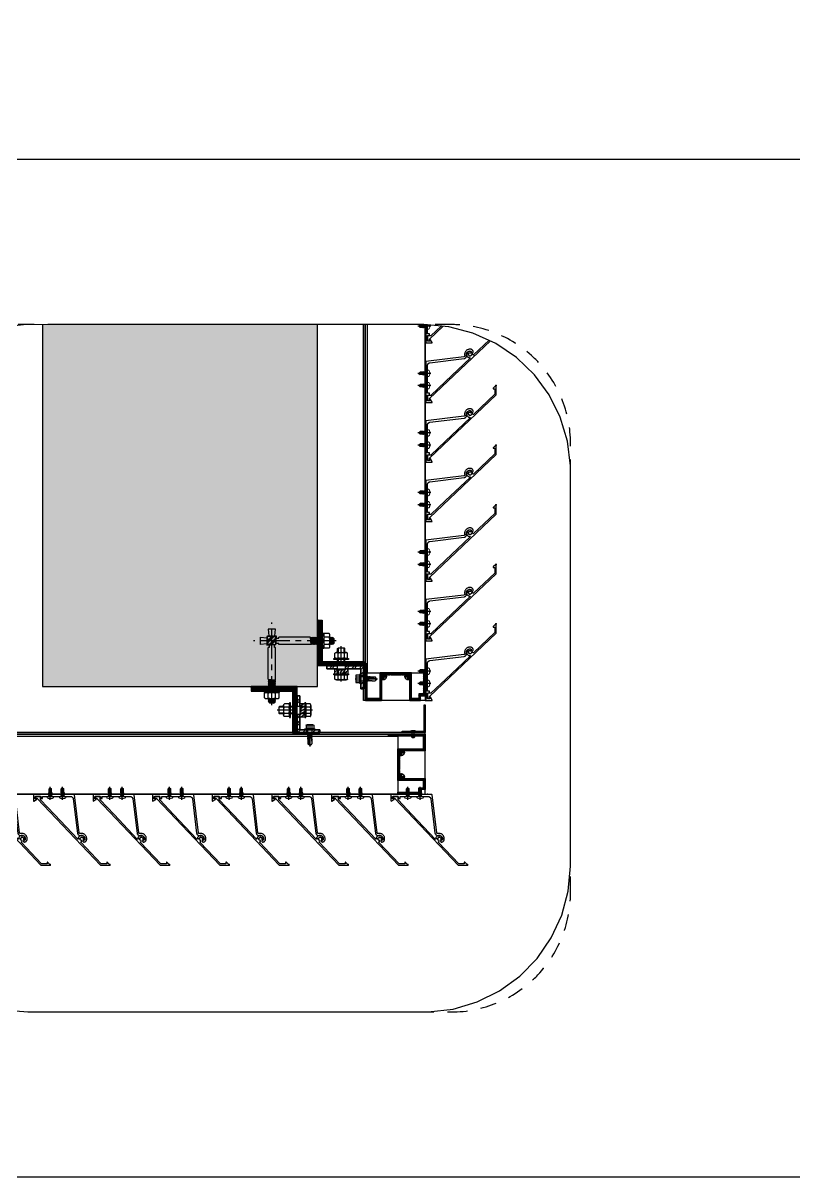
# Model space of a CAD drawing. Header units: millimetres. Extents: x -25371 to 2282244, y -90657 to 147824.
# Drawn here: x 2280085 to 2280926, y -1023 to 236 of the extents above; entities that cross this region are included whole.
import ezdxf
from ezdxf.xclip import XClip

# ---------------------------------------------------------------- set-up
doc = ezdxf.new("R2010")
doc.units = ezdxf.units.MM
doc.header["$XCLIPFRAME"] = 0
doc.set_wipeout_variables(frame=1)
for name, pattern in [('CENTER', [50.8, 31.75, -6.35, 6.35, -6.35]), ('HIDDEN', [9.525, 6.35, -3.175]), ('TA_HL_005.00000', [32.5, 17.75, -14.75])]:
    doc.linetypes.add(name, pattern=pattern)
for name, color, linetype, plot in [('000 - 0_SYM_DWG_BUBBLE_DEF_SUB', 7, 'Continuous', False), ('010 - ASPG_EXTR_DEF_SUB', 7, 'Continuous', False), ('010 - ASPG_FASTERN_DEF_SUB', 7, 'Continuous', False)]:
    doc.layers.add(name, color=color, linetype=linetype, plot=plot)
for name, color, linetype in [('000 - 0_SYM_DWG_GRID-BUBBLE_MAIN_COLOR_6', 7, 'Continuous'), ('000 - CONCRETE_COL_CUT_COLOR_1', 7, 'Continuous'), ('000 - CONCRETE_COL_CUT_COLOR_5', 7, 'Continuous'), ('000 - CONCRETE_COL_HATCH_', 7, 'Continuous'), ('000 - CONCRETE_COL_WIPEOUT_', 7, 'Continuous'), ('000 - CONCRETE_PRECAST_CUT_COLOR_4', 7, 'Continuous'), ('000 - STRUCTURE_STEEL_ACCESORIES_MAIN_COLOR_2', 7, 'Continuous'), ('000 - STRUCTURE_STEEL_ACCESORIES_WIPEOUT_', 7, 'Continuous'), ('009 - AHP_06_FASTERN_MAIN_COLOR_1', 7, 'Continuous'), ('010 - ASPG_ACCESSORIES_HATCH_', 7, 'Continuous'), ('010 - ASPG_ACCESSORIES_MAIN_COLOR_1', 7, 'Continuous'), ('010 - ASPG_ACCESSORIES_SUB_COLOR_1', 7, 'Continuous'), ('010 - ASPG_ACCESSORIES_SUB_COLOR_2', 7, 'Continuous'), ('010 - ASPG_ACCESSORIES_SYMBOL_', 7, 'Continuous'), ('010 - ASPG_ACCESSORIES_WIPEOUT_', 7, 'Continuous'), ('010 - ASPG_EXTR_MAIN_COLOR_2', 7, 'Continuous'), ('010 - ASPG_FASTERN_HIDDEN_', 7, 'Continuous'), ('010 - ASPG_FASTERN_MAIN_COLOR_1', 7, 'Continuous'), ('010 - ASPG_FASTERN_SUB_COLOR_2', 7, 'Continuous'), ('010 - ASPG_FLASHING_HATCH_', 7, 'Continuous'), ('010 - ASPG_FLASHING_MAIN_COLOR_5', 7, 'Continuous'), ('010 - ASPG_FLASHING_WIPEOUT_', 7, 'Continuous'), ('010 - ASPG_FRAMING_CUT_COLOR_4', 7, 'Continuous'), ('010 - ASPG_FRAMING_HATCH_', 7, 'Continuous'), ('010 - ASPG_FRAMING_MAIN_COLOR_2', 7, 'Continuous'), ('010 - ASPG_FRAMING_SUB_COLOR_2', 7, 'Continuous'), ('010 - ASPG_FRAMING_WIPEOUT_', 7, 'Continuous'), ('BOLT & SCREW', 7, 'Continuous')]:
    doc.layers.add(name, color=color, linetype=linetype)
doc.layers.add('12-GRID', color=7, linetype='CENTER', lineweight=13)
doc.layers.add('SCREW', color=7, linetype='Continuous', lineweight=5)
pattern_1 = [(315, (-106132.4893, -14494268.6785), (1.01027881362, 1.01027881362), []), (315, (-106132.4893, -14494269.352), (1.01027881362, 1.01027881362), [])]
pattern_2 = [(45, (68845973.911, -106253.634), (-4.0411152545, 4.0411152545), []), (45, (68845976.6053, -106253.634), (-4.0411152545, 4.0411152545), [])]

# ---------------------------------------------------------------- blocks, each defined once
blk = doc.blocks.new('*U2502')
at = {"layer": '000 - CONCRETE_COL_HATCH_'}
h = blk.add_hatch(dxfattribs=at)
h.set_pattern_fill('AR-CONC', scale=0.04)
h.set_pattern_definition([(50, (-3855.6627, -797166.8257), (7.28738676, -0.63756342), [0.762, -8.382]), (355, (-3855.663, -797166.826), (-1.40973686, 7.64227381), [0.6096, -6.70562337]), (100.4514447, (-3855.0554, -797166.879), (5.877649884, 7.004710076), [0.64760035, -7.123609784]), (46.1842, (-3855.663, -797164.794), (10.84316164, -1.68169312), [1.143, -12.573]), (96.6355576, (-3854.759, -797164.934), (9.49616536, 9.89704498), [0.97140093, -10.68542433]), (351.1841512, (-3855.663, -797164.794), (9.49616536, 9.89704498), [0.91439868, -10.05838928]), (21, (-3854.6467, -797165.3017), (6.06457565, -4.090607927), [0.762, -8.382]), (326, (-3854.647, -797165.302), (2.472081134, 7.367518645), [0.6096, -6.7056]), (71.451445, (-3854.141, -797165.6426), (8.53665677, 3.276910755), [0.64760035, -7.123597504]), (37.5, (-3855.6627, -797166.8257), (0.12354413, 3.382201555), [0, -6.62432, 0, -6.8072, 0, -6.731]), (7.5, (-3855.6627, -797166.8257), (2.6727865, 4.007222993), [0, -3.88112, 0, -6.47192, 0, -2.5654]), (327.5, (-3857.9283, -797166.8257), (5.423623807, -0.22914976), [0, -2.54, 0, -7.9248, 0, -10.5156]), (317.5, (-3858.9443, -797166.8257), (5.925167255, 1.01705964), [0, -3.302, 0, -5.26288, 0, -7.4676])])
h.paths.add_polyline_path([(0, 0), (-150, 0), (-150, 40), (-190, 40), (-200, 50), (-178.2, 125.9), (-162.6, 213.2), (-153.1, 301.4), (-150, 390), (-153.1, 478.6), (-162.6, 566.8), (-178.2, 654.1), (-200, 740), (-178.2, 825.9), (-162.6, 913.2), (-153.1, 1001.4), (-150, 1090), (-153.1, 1178.6), (-162.6, 1266.8), (-178.2, 1354.1), (-200, 1430), (-190, 1440), (-150, 1440), (-150, 1480), (0, 1480)])
at = {"layer": '000 - CONCRETE_COL_CUT_COLOR_1', "color": 7, "lineweight": -2}
for points in [[(-153.1, 478.6), (-162.6, 566.8), (-178.2, 654.1), (-200, 740), (-178.2, 825.9), (-162.6, 913.2), (-153.1, 1001.4), (-150, 1090), (-153.1, 1178.6), (-162.6, 1266.8), (-178.2, 1354.1)], [(0, 1480), (0, 0)]]:
    blk.add_lwpolyline(points, dxfattribs=at)
blk = doc.blocks.new('NOM TYP FLASHING_20260701-111033_PRECAST_DETAIL')
at = {"layer": '000 - CONCRETE_PRECAST_CUT_COLOR_4', "color": 7, "rotation": 90}
blk.add_blockref('*U2502', (23.1, -259), dxfattribs=at)
blk = doc.blocks.new('*U2497')
at = {"layer": '000 - CONCRETE_COL_HATCH_'}
h = blk.add_hatch(dxfattribs=at)
h.set_pattern_fill('AR-CONC', scale=0.04)
h.set_pattern_definition([(50, (600, -817506.8257), (7.28738676, -0.63756342), [0.762, -8.382]), (355, (600, -817506.826), (-1.40973686, 7.64227381), [0.6096, -6.70562337]), (100.4514447, (600.607, -817506.879), (5.877649884, 7.004710076), [0.64760035, -7.123609784]), (46.1842, (600, -817504.794), (10.84316164, -1.68169312), [1.143, -12.573]), (96.6355576, (600.904, -817504.934), (9.49616536, 9.89704498), [0.97140093, -10.68542433]), (351.1841512, (600, -817504.794), (9.49616536, 9.89704498), [0.91439868, -10.05838928]), (21, (601.016, -817505.3017), (6.06457565, -4.090607927), [0.762, -8.382]), (326, (601.016, -817505.302), (2.472081134, 7.367518645), [0.6096, -6.7056]), (71.451445, (601.5214, -817505.6426), (8.53665677, 3.276910755), [0.64760035, -7.123597504]), (37.5, (600, -817506.8257), (0.12354413, 3.382201555), [0, -6.62432, 0, -6.8072, 0, -6.731]), (7.5, (600, -817506.8257), (2.6727865, 4.007222993), [0, -3.88112, 0, -6.47192, 0, -2.5654]), (327.5, (597.7343, -817506.8257), (5.423623807, -0.22914976), [0, -2.54, 0, -7.9248, 0, -10.5156]), (317.5, (596.7183, -817506.8257), (5.925167255, 1.01705964), [0, -3.302, 0, -5.26288, 0, -7.4676])])
h.paths.add_polyline_path([(0, 0), (300, 0), (300, 700), (0, 700)])
at = {"layer": '000 - CONCRETE_COL_CUT_COLOR_1', "color": 7, "lineweight": -2}
blk.add_lwpolyline([(0, 0), (300, 0), (300, 700), (0, 700), (0, 700), (0, 700), (0, 700), (0, 700), (0, 700), (0, 700), (0, 700), (0, 700), (0, 700), (0, 700), (0, 700), (0, 700), (0, 700), (0, 700), (0, 700), (0, 700), (0, 700), (0, 700), (0, 700), (0, 700), (0, 700), (0, 700), (0, 700), (0, 700), (0, 700), (0, 700), (0, 700), (0, 700), (0, 700), (0, 700), (0, 700), (0, 700), (0, 700), (0, 700), (0, 700), (0, 700), (0, 700), (0, 700), (0, 700), (0, 700), (0, 700), (0, 700), (0, 700), (0, 700)], close=True, dxfattribs=at)
blk = doc.blocks.new('*U2483')
at = {"layer": '12-GRID', "color": 7, "linetype": 'CENTER'}
for p, q in [((0, -6.2), (0, 2.2)), ((-4.2, -2), (4.2, -2))]:
    blk.add_line(p, q, dxfattribs=at)
at = {"layer": 'BOLT & SCREW', "color": 7}
for p, q in [((-0.6, -1.8), (-1.8, -1.6)), ((-0.6, -2.2), (-1.8, -2.4)), ((-0.5, -1.8), (-0.9, -1.6)), ((-0.5, -2.2), (-0.9, -2.4)), ((-0.2, -1.4), (-0.4, -0.2)), ((-0.2, -1.5), (-0.4, -1.1)), ((-0.2, -2.5), (-0.4, -2.9)), ((-0.2, -2.6), (-0.4, -3.8)), ((0.2, -1.4), (0.4, -0.2)), ((0.2, -1.5), (0.4, -1.1)), ((0.4, -2.9), (0.2, -2.5)), ((0.2, -2.6), (0.4, -3.8)), ((0.5, -1.8), (0.9, -1.6)), ((0.5, -2.2), (0.9, -2.4)), ((0.6, -1.8), (1.8, -1.6)), ((0.6, -2.2), (1.8, -2.4))]:
    blk.add_line(p, q, dxfattribs=at)
for points in [[(-1.8, -1.6), (-0.9, -1.6, 0.414214), (-0.4, -1.1), (-0.4, -0.2), (0.4, -0.2), (0.4, -1.1, 0.414214), (0.9, -1.6), (1.8, -1.6), (1.8, -2.4), (0.9, -2.4, 0.414214), (0.4, -2.9), (0.4, -3.8), (-0.4, -3.8), (-0.4, -2.9, 0.414214), (-0.9, -2.4), (-1.8, -2.4)], [(0.2, -2.5, -0.414214), (0.5, -2.2), (0.6, -2.2), (0.6, -1.8), (0.5, -1.8, -0.414214), (0.2, -1.5), (0.2, -1.4), (-0.2, -1.4), (-0.2, -1.5, -0.414214), (-0.5, -1.8), (-0.6, -1.8), (-0.6, -2.2), (-0.5, -2.2, -0.414214), (-0.2, -2.5), (-0.2, -2.6), (0.2, -2.6)]]:
    blk.add_lwpolyline(points, format="xyb", close=True, dxfattribs=at)
blk.add_circle((0, -2), 3.5, dxfattribs=at)
blk = doc.blocks.new('000_ASPG_TYP_FILES_20260218-010703_FRAME_EXTR_')
at = {"layer": '010 - ASPG_FRAMING_HATCH_'}
h = blk.add_hatch(dxfattribs=at)
h.set_pattern_fill('ANSI32', scale=0.1, angle=180)
edge = h.paths.add_edge_path()
edge.add_line((2, 16), (2, 2))
edge.add_line((2, 2), (39.7, 2))
edge.add_arc((39.7, 1.7), 0.3, 0, 90, ccw=False)
edge.add_line((40, 1.7), (40, 0.3))
edge.add_arc((39.7, 0.3), 0.3, -90, 0, ccw=False)
edge.add_line((39.7, 0), (0.3, 0))
edge.add_arc((0.3, 0.3), 0.3, 180, 270, ccw=False)
edge.add_line((0, 0.3), (0, 17.7))
edge.add_arc((0.3, 17.7), 0.3, 90, 180, ccw=False)
edge.add_line((0.3, 18), (22.6, 18))
edge.add_arc((22.6, 18.5), 0.5, 270, 380.2095)
edge.add_arc((26.2, 19.8), 3.35, 182.0638, 200.2095, ccw=False)
edge.add_arc((23.6, 19.7), 0.76, 2.0638, 182.0638, ccw=False)
edge.add_arc((26.2, 19.8), 1.83, 182.0638, 447.9362)
edge.add_arc((26.3, 22.4), 0.76, 87.9362, 267.9362, ccw=False)
edge.add_arc((26.2, 19.8), 3.35, 69.7905, 87.9362, ccw=False)
edge.add_arc((27.5, 23.4), 0.5, 249.7905, 360)
edge.add_line((28, 23.4), (28, 26.7))
edge.add_line((28, 26.7), (28.5, 27.2))
edge.add_line((28.5, 27.2), (28, 27.7))
edge.add_line((28, 27.7), (28, 38.6))
edge.add_line((28, 38.6), (28.5, 39.1))
edge.add_line((28.5, 39.1), (28, 39.6))
edge.add_line((28, 39.6), (28, 42.9))
edge.add_arc((27.5, 42.9), 0.5, 0, 110.2095)
edge.add_arc((26.2, 46.5), 3.35, 272.0638, 290.2095, ccw=False)
edge.add_arc((26.3, 43.9), 0.76, 92.0638, 272.0638, ccw=False)
edge.add_arc((26.2, 46.5), 1.83, 272.0638, 537.9362)
edge.add_arc((23.6, 46.6), 0.76, 177.9362, 357.9362, ccw=False)
edge.add_arc((26.2, 46.5), 3.35, 159.7905, 177.9362, ccw=False)
edge.add_arc((22.6, 47.8), 0.5, 339.7905, 450)
edge.add_line((22.6, 48.3), (0.3, 48.3))
edge.add_arc((0.3, 48.6), 0.3, 180, 270, ccw=False)
edge.add_line((0, 48.6), (0, 60))
edge.add_arc((0.3, 60), 0.3, 90, 180, ccw=False)
edge.add_line((0.3, 60.3), (5, 60.3))
edge.add_line((5, 60.3), (5, 65))
edge.add_arc((5.3, 65), 0.3, 90, 180, ccw=False)
edge.add_line((5.3, 65.3), (30, 65.3))
edge.add_line((30, 65.3), (30, 63.6))
edge.add_arc((29.7, 63.6), 0.3, -90, 0, ccw=False)
edge.add_line((29.7, 63.3), (7.3, 63.3))
edge.add_arc((7.3, 63), 0.3, 90, 180)
edge.add_line((7, 63), (7, 58.3))
edge.add_line((7, 58.3), (2.3, 58.3))
edge.add_arc((2.3, 58), 0.3, 90, 180)
edge.add_line((2, 58), (2, 50.6))
edge.add_arc((2.3, 50.6), 0.3, 180, 270)
edge.add_line((2.3, 50.3), (29.7, 50.3))
edge.add_arc((29.7, 50), 0.3, 0, 90, ccw=False)
edge.add_line((30, 50), (30, 26.7))
edge.add_line((30, 26.7), (30, 16.3))
edge.add_arc((29.7, 16.3), 0.3, -90, 0, ccw=False)
edge.add_line((29.7, 16), (2, 16))
at = {"layer": '010 - ASPG_FRAMING_CUT_COLOR_4', "color": 7}
blk.add_lwpolyline([(2, 16), (2, 2), (39.7, 2, -0.414214), (40, 1.7), (40, 0.3, -0.414214), (39.7, 0), (0.3, 0, -0.414214), (0, 0.3), (0, 17.7, -0.414214), (0.3, 18), (22.6, 18, 0.52173), (23, 18.7, -0.079342), (22.8, 19.7, -1), (24.3, 19.8, 2.296346), (26.2, 21.7, -1), (26.3, 23.2, -0.079342), (27.3, 23, 0.52173), (28, 23.4), (28, 26.7), (28.5, 27.2), (28, 27.7), (28, 38.6), (28.5, 39.1), (28, 39.6), (28, 42.9, 0.52173), (27.3, 43.3, -0.079342), (26.3, 43.1, -1), (26.2, 44.6, 2.296346), (24.3, 46.5, -1), (22.8, 46.6, -0.079342), (23, 47.6, 0.52173), (22.6, 48.3), (0.3, 48.3, -0.414214), (0, 48.6), (0, 60, -0.414214), (0.3, 60.3), (5, 60.3), (5, 65, -0.414214), (5.3, 65.3), (30, 65.3), (30, 63.6, -0.414214), (29.7, 63.3), (7.3, 63.3, 0.414214), (7, 63), (7, 58.3), (2.3, 58.3, 0.414214), (2, 58), (2, 50.6, 0.414214), (2.3, 50.3), (29.7, 50.3, -0.414214), (30, 50), (30, 26.7), (30, 16.3, -0.414214), (29.7, 16)], format="xyb", close=True, dxfattribs=at)
at = {"color": 7}
for p in [(26.2, 48.5), (26.2, 21.8)]:
    blk.add_blockref('*U2483', p, dxfattribs=at)
blk = doc.blocks.new('PZG35-9D5')
at = {"layer": '010 - ASPG_FASTERN_MAIN_COLOR_1', "color": 7}
for p, q in [((-1.4, 0), (-1.4, -1.1)), ((0, 3.7), (0, -10.5)), ((1.4, 0), (1.4, -0.6)), ((-1.9, -1.4), (1.9, -0.9)), ((-1.9, -1.4), (-1.4, -1.1)), ((-1.9, -1.4), (-1.4, -1.7)), ((-1.9, -2.7), (1.9, -2.2)), ((-1.9, -2.7), (-1.4, -2.4)), ((-1.9, -2.7), (-1.4, -3)), ((-1.9, -4), (-1.4, -3.7)), ((-1.9, -4), (-1, -3.9)), ((-1.9, -4), (-1.4, -4.3)), ((-1.4, -1.1), (1.4, -0.6)), ((-1.4, -1.7), (1.4, -1.2)), ((-1.4, -1.7), (-1.4, -2.4)), ((-1.4, -2.4), (1.4, -1.9)), ((-1.4, -3), (1.4, -2.5)), ((-1.4, -3), (-1.4, -3.7)), ((-1.4, -3.7), (-0.8, -3.6)), ((-1.4, -4.3), (-1.4, -8.1)), ((-1.4, -4.3), (-1.2, -4.3)), ((0, -9.5), (-1.4, -8.1)), ((0, -9.5), (1.4, -8.1)), ((0.6, -3.3), (1.4, -3.2)), ((0.7, -3.7), (1.9, -3.5)), ((0.7, -3.9), (1.4, -3.8)), ((0.7, -4.6), (1.4, -4.5)), ((0.7, -5), (1.9, -4.8)), ((0.7, -5.2), (1.4, -5.1)), ((1.9, -0.9), (1.4, -0.6)), ((1.9, -0.9), (1.4, -1.2)), ((1.4, -1.2), (1.4, -1.9)), ((1.9, -2.2), (1.4, -1.9)), ((1.9, -2.2), (1.4, -2.5)), ((1.4, -2.5), (1.4, -3.2)), ((1.9, -3.5), (1.4, -3.2)), ((1.9, -3.5), (1.4, -3.8)), ((1.4, -3.8), (1.4, -4.5)), ((1.9, -4.8), (1.4, -4.5)), ((1.9, -4.8), (1.4, -5.1)), ((1.4, -5.1), (1.4, -8.1))]:
    blk.add_line(p, q, dxfattribs=at)
blk.add_lwpolyline([(0, -9.5), (0.7, -5.2), (0.7, -3.6, 0.417657), (0.4, -3.3, 0.108102), (-0.8, -3.6), (-1.4, -4.7)], format="xyb", dxfattribs=at)
blk = doc.blocks.new('*U2484')
at = {"layer": 'SCREW', "color": 7}
blk.add_lwpolyline([(3, 1.8, 0.09906), (0.8, 2.5), (0.8, 2.3), (-0.8, 2.3), (-0.8, 2.5, 0.09906), (-3, 1.8, 0.266588), (-3.5, 1), (-3.5, 0.2, 0.414214), (-3.3, 0), (3.3, 0, 0.414214), (3.5, 0.2), (3.5, 1, 0.266588)], format="xyb", close=True, dxfattribs=at)
blk.add_blockref('PZG35-9D5', (0, 0), dxfattribs=at)
blk = doc.blocks.new('*U2491')
at = {"color": 7}
blk.add_point((0, 0), dxfattribs=at)
at = {"layer": '010 - ASPG_ACCESSORIES_MAIN_COLOR_1', "color": 7}
blk.add_lwpolyline([(-39.7, -0.6, 0.414214), (-40, -0.9), (-40, -7.4, 0.57735), (-39.7, -7.6), (-36.6, -5.8, 0.767327), (-36.8, -5.3), (-37.9, -5.3, -0.414214), (-38.2, -5), (-38.2, -2.8, -0.414214), (-38, -2.6), (-32.2, -2.6, -0.388879), (-32, -2.8), (-31.8, -4.3, 0.388879), (-31.3, -4.8), (-30.3, -4.8, 0.414214), (-30, -4.5), (-30, -2.9, -0.414214), (-29.7, -2.6), (0.4, -2.6, -0.378969), (3.4, -5.2), (8, -42.5, 0.446593), (11.6, -45.1, -0.489802), (16.1, -48.7), (16.1, -49.4, -0.18248), (15.8, -50, -0.267949), (15.3, -50.2, 1.122115), (15.1, -52.3, 0.405004), (18.1, -49.4), (18.1, -48.7, 0.489805), (11.2, -43.1, -0.446597), (9.9, -42.3), (4.9, -0.8, 0.364176), (4.6, -0.6)], format="xyb", close=True, dxfattribs=at)
at = {"layer": '010 - ASPG_EXTR_DEF_SUB', "color": 7}
for p in [(-40, -0.5), (43.4, -76.9), (43.4, -77.5)]:
    blk.add_point(p, dxfattribs=at)
at = {"layer": '010 - ASPG_EXTR_MAIN_COLOR_2', "color": 7}
blk.add_lwpolyline([(11.4, -48.2), (11.5, -47.4), (12.2, -47.6), (12.3, -46.8, -0.535538), (14.2, -49.2, 0.991572), (15.7, -49.6, 1.157025), (8.8, -48.8, -0.688558), (8.3, -49), (-17.1, -22.2), (-32.3, -6.1), (-32.3, -2.9, 0.414312), (-32.6, -2.6), (-37.5, -2.6, 0.414116), (-37.8, -2.9), (-37.8, -4.3, 0.414214), (-37.5, -4.6), (-36, -4.6, -0.205895), (-35.8, -4.7), (33.2, -77.5), (43.1, -77.5, 0.668179), (43.4, -77), (40.5, -74.2, 0.668179), (40, -74.4), (40, -76), (33.9, -76), (11.9, -52.8, -0.558354), (12.1, -52, 0.766275), (12, -50.4, -0.438583), (10.7, -48.1)], format="xyb", close=True, dxfattribs=at)
at = {"layer": 'SCREW', "color": 7, "rotation": 180}
for p in [(-21.6, -2.5), (-8.2, -2.5)]:
    blk.add_blockref('*U2484', p, dxfattribs=at)
blk = doc.blocks.new('*U2496')
at = {"color": 7}
blk.add_wipeout([(1803, 4), (60, 4), (60, 69.3), (1803, 69.3)], dxfattribs=at).dxf.layer = '010 - ASPG_FRAMING_WIPEOUT_'
at = {"layer": '010 - ASPG_FRAMING_MAIN_COLOR_2', "color": 7}
blk.add_lwpolyline([(1773, 69.3), (90, 69.3), (90, 6), (1773, 6)], close=True, dxfattribs=at)
at = {"layer": '010 - ASPG_FRAMING_SUB_COLOR_2', "color": 7}
for points in [[(1803, 4), (60, 4), (60, 69.3), (1803, 69.3)], [(60, 2), (60, 4), (1803, 4), (1803, 2)]]:
    blk.add_lwpolyline(points, close=True, dxfattribs=at)
at = {"color": 7, "rotation": 180}
for p in [(1373, 69.3), (1438, 69.3), (1503, 69.3), (1568, 69.3), (1633, 69.3), (1698, 69.3), (1763, 69.3)]:
    blk.add_blockref('*U2491', p, dxfattribs=at)
at = {"color": 7, "xscale": -1}
blk.add_blockref('000_ASPG_TYP_FILES_20260218-010703_FRAME_EXTR_', (1803, 4), dxfattribs=at)
blk = doc.blocks.new('*U2495')
at = {"color": 7}
blk.add_wipeout([(1397.3, 4), (60, 4), (60, 69.3), (1397.3, 69.3)], dxfattribs=at).dxf.layer = '010 - ASPG_FRAMING_WIPEOUT_'
at = {"layer": '010 - ASPG_FRAMING_MAIN_COLOR_2', "color": 7}
blk.add_lwpolyline([(1367.3, 69.3), (90, 69.3), (90, 6), (1367.3, 6)], close=True, dxfattribs=at)
at = {"layer": '010 - ASPG_FRAMING_SUB_COLOR_2', "color": 7}
for points in [[(1397.3, 4), (60, 4), (60, 69.3), (1397.3, 69.3)], [(60, 2), (60, 4), (1397.3, 4), (1397.3, 2)]]:
    blk.add_lwpolyline(points, close=True, dxfattribs=at)
at = {"color": 7, "xscale": -1, "rotation": 180}
for p in [(945, 69.3), (1010, 69.3), (1075, 69.3), (1140, 69.3), (1205, 69.3), (1270, 69.3), (1335, 69.3), (1400, 69.3)]:
    blk.add_blockref('*U2491', p, dxfattribs=at)
at = {"color": 7, "xscale": -1}
blk.add_blockref('000_ASPG_TYP_FILES_20260218-010703_FRAME_EXTR_', (1397.3, 4), dxfattribs=at)
blk = doc.blocks.new('*U2372')
at = {"layer": '010 - ASPG_ACCESSORIES_SUB_COLOR_2', "color": 7}
for p, q in [((-2.1, -1.5), (-2.1, 0)), ((2.1, -1), (2.1, 0)), ((-2.7, -1.9), (2.7, -1.4)), ((-2.7, -1.9), (-2.1, -1.5)), ((-2.7, -1.9), (-2.1, -2.3)), ((-2.7, -3.7), (2.7, -3.2)), ((-2.7, -3.7), (-2.1, -3.3)), ((-2.7, -3.7), (-2.1, -4.1)), ((-2.7, -5.5), (2.7, -5)), ((-2.7, -5.5), (2.7, -5)), ((-2.7, -5.5), (-2.1, -5.1)), ((-2.7, -5.5), (-2.1, -5.1)), ((-2.7, -5.5), (-2.1, -5.9)), ((-2.7, -5.5), (-2.1, -5.9)), ((-2.7, -7.3), (2.7, -6.8)), ((-2.7, -7.3), (-2.1, -6.9)), ((-2.7, -7.3), (-2.1, -7.7)), ((-2.7, -9.1), (-2.1, -8.7)), ((-2.7, -9.1), (-1.6, -9)), ((-2.7, -9.1), (-2.1, -9.5)), ((-2.7, -10.9), (-2.1, -10.5)), ((-2.7, -10.9), (-1.8, -10.8)), ((-2.7, -10.9), (-2.1, -11.3)), ((-2.1, -1.5), (2.1, -1)), ((-2.1, -2.3), (2.1, -1.8)), ((-2.1, -3.3), (-2.1, -2.3)), ((-2.1, -3.3), (2.1, -2.8)), ((-2.1, -4.1), (2.1, -3.6)), ((-2.1, -5.1), (-2.1, -4.1)), ((-2.1, -5.1), (2.1, -4.6)), ((-2.1, -5.1), (2.1, -4.6)), ((-2.1, -5.9), (2.1, -5.4)), ((-2.1, -5.9), (2.1, -5.4)), ((-2.1, -6.9), (-2.1, -5.9)), ((-2.1, -6.9), (-2.1, -5.9)), ((-2.1, -6.9), (2.1, -6.4)), ((-2.1, -7.7), (2.1, -7.2)), ((-2.1, -8.7), (-2.1, -7.7)), ((-2.1, -8.7), (-1.1, -8.6)), ((-2.1, -9.5), (-1.6, -9.4)), ((-2.1, -10.5), (-2.1, -9.5)), ((-2.1, -10.5), (-1.8, -10.5)), ((-2.1, -11.3), (-1.9, -11.2)), ((-2.1, -12.4), (-2.1, -11.3)), ((-2.1, -12.4), (-2.1, -15.6)), ((0.4, -8.4), (2.1, -8.2)), ((0.7, -8.8), (2.7, -8.6)), ((0.7, -9.1), (2.1, -9)), ((0.7, -10.2), (2.1, -10)), ((0.7, -10.6), (2.7, -10.4)), ((0.7, -10.9), (2.1, -10.8)), ((2.7, -1.4), (2.1, -1)), ((2.7, -1.4), (2.1, -1.8)), ((2.1, -2.8), (2.1, -1.8)), ((2.7, -3.2), (2.1, -2.8)), ((2.7, -3.2), (2.1, -3.6)), ((2.1, -4.6), (2.1, -3.6)), ((2.7, -5), (2.1, -4.6)), ((2.7, -5), (2.1, -4.6)), ((2.7, -5), (2.1, -5.4)), ((2.7, -5), (2.1, -5.4)), ((2.1, -6.4), (2.1, -5.4)), ((2.1, -6.4), (2.1, -5.4)), ((2.7, -6.8), (2.1, -6.4)), ((2.7, -6.8), (2.1, -7.2)), ((2.1, -8.2), (2.1, -7.2)), ((2.7, -8.6), (2.1, -8.2)), ((2.7, -8.6), (2.1, -9)), ((2.1, -10), (2.1, -9)), ((2.7, -10.4), (2.1, -10)), ((2.7, -10.4), (2.1, -10.8)), ((2.1, -10.8), (2.1, -15.6)), ((0, -17.2), (-2.1, -15.6)), ((0, -17.2), (2.1, -15.6))]:
    blk.add_line(p, q, dxfattribs=at)
blk.add_lwpolyline([(0, -17.2), (0.7, -11.5), (0.7, -8.7, 0.417657), (0.4, -8.4, 0.070993), (-1.5, -8.7), (-2.1, -12.4)], format="xyb", dxfattribs=at)
at = {"layer": '010 - ASPG_ACCESSORIES_SYMBOL_', "color": 7, "linetype": 'CENTER'}
blk.add_line((0, 6.1), (0, -18.2), dxfattribs=at)
at = {"layer": '010 - ASPG_FASTERN_MAIN_COLOR_1', "color": 7}
for p, q in [((-5.5, 0.5), (-5.5, 0)), ((5.5, 0), (-5.5, 0)), ((-5.2, 0.9), (-4.2, 1.2)), ((5.2, 0.9), (-5.2, 0.9)), ((-4.2, 5), (-4.2, 1.2)), ((4.2, 1.2), (-4.2, 1.2)), ((3.1, 5.5), (-3.1, 5.5)), ((-2.6, 0.9), (-2.1, 1.2)), ((-2.1, 5), (-2.1, 1.2)), ((2.1, 5), (2.1, 1.2)), ((2.4, 0.9), (2.1, 1.2)), ((4.2, 5), (4.2, 1.2)), ((5.2, 0.9), (4.2, 1.2)), ((5.5, 0.5), (5.5, 0))]:
    blk.add_line(p, q, dxfattribs=at)
for centre, radius, start, end in [((-5.2, 0.5), 0.3, 90, 180), ((-3.1, 3.9), 1.56, 48.0171, 131.9829), ((0, -0.2), 5.63, 68.2799, 111.7201), ((3.1, 3.9), 1.56, 48.0171, 131.9829), ((5.2, 0.5), 0.3, 0, 90)]:
    blk.add_arc(centre, radius, start, end, dxfattribs=at)
blk = doc.blocks.new('G$C7D677D58')
at = {"layer": '010 - ASPG_FASTERN_MAIN_COLOR_1'}
h = blk.add_hatch(dxfattribs=at)
h.set_pattern_fill('ANSI35', scale=0.02, angle=280.6768, style=0)
h.set_pattern_definition([(145.676841, (67.453535, -13.0942606), (0.00281929957, 0.00412935224), []), (145.676841, (67.4500606, -13.0949156), (0.00281929957, 0.00412935224), [0.00625, -0.00125, 0, -0.00125])])
h.paths.add_polyline_path([(0.0299, 0.0155), (0.0245, 0.0155), (0.0245, 0.0006), (0.0299, 0.0006)])
at = {"layer": '010 - ASPG_FASTERN_DEF_SUB', "color": 7, "ltscale": 0.1}
blk.add_line((0.0383, 0.008), (0, 0.008, 0), dxfattribs=at)
at = {"layer": '010 - ASPG_FASTERN_MAIN_COLOR_1', "color": 7}
for p, q in [((0.0069, 0.0028, 0), (0.0069, 0.0132, 0)), ((0.0125, 0.0149, 0), (0.0077, 0.0149, 0)), ((0.0133, 0, 0), (0.0133, 0.016, 0)), ((0.0133, 0.016, 0), (0.0145, 0.016, 0)), ((0.0133, 0.0028, 0), (0.0133, 0.0132, 0)), ((0.0145, 0.016, 0), (0.0145, 0, 0)), ((0.0299, 0), (0.0299, 0.016)), ((0.0299, 0.016), (0.0311, 0.016)), ((0.0311, 0.016), (0.0311, 0)), ((0.0311, 0.0011), (0.0311, 0.0149)), ((0.0359, 0.0149), (0.0311, 0.0149)), ((0.0367, 0.0028), (0.0367, 0.0132)), ((0.0024, 0.012, 0), (0.0016, 0.0112, 0)), ((0.0016, 0.0048, 0), (0.0016, 0.0112, 0)), ((0.0069, 0.0112, 0), (0.0016, 0.0112, 0)), ((0.0069, 0.0048, 0), (0.0016, 0.0048, 0)), ((0.0024, 0.004, 0), (0.0016, 0.0048, 0)), ((0.0069, 0.012, 0), (0.0024, 0.012, 0)), ((0.0069, 0.004, 0), (0.0024, 0.004, 0)), ((0.0125, 0.0115, 0), (0.0077, 0.0115, 0)), ((0.0125, 0.0045, 0), (0.0077, 0.0045, 0)), ((0.0125, 0.0011, 0), (0.0077, 0.0011, 0)), ((0.0145, 0, 0), (0.0133, 0, 0)), ((0.0311, 0), (0.0299, 0)), ((0.0359, 0.0115), (0.0311, 0.0115)), ((0.0359, 0.0045), (0.0311, 0.0045)), ((0.0359, 0.0011), (0.0311, 0.0011))]:
    blk.add_line(p, q, dxfattribs=at)
at = {"layer": '010 - ASPG_FASTERN_MAIN_COLOR_1', "color": 7, "elevation": 0}
for points in [[(0.0077, 0.0149, 0.46188), (0.0077, 0.0115, 0.23094), (0.0077, 0.0045, 0.46188), (0.0077, 0.0011)], [(0.0125, 0.0149, -0.46188), (0.0125, 0.0115, -0.23094), (0.0125, 0.0045, -0.46188), (0.0125, 0.0011)], [(0.0359, 0.0149, -0.46188), (0.0359, 0.0115, -0.23094), (0.0359, 0.0045, -0.46188), (0.0359, 0.0011)]]:
    blk.add_lwpolyline(points, format="xyb", dxfattribs=at)
at = {"layer": '010 - ASPG_FASTERN_MAIN_COLOR_1', "color": 7}
blk.add_lwpolyline([(0.0299, 0.0155), (0.0245, 0.0155), (0.0245, 0.0006), (0.0299, 0.0006)], close=True, dxfattribs=at)
at = {"layer": '010 - ASPG_FASTERN_SUB_COLOR_2', "color": 7, "linetype": 'HIDDEN'}
for p, q in [((0.0299, 0.012), (0.0145, 0.012, 0)), ((0.0299, 0.0112), (0.0145, 0.0112, 0)), ((0.0299, 0.0048), (0.0145, 0.0048, 0)), ((0.0299, 0.004), (0.0145, 0.004, 0))]:
    blk.add_line(p, q, dxfattribs=at)
blk = doc.blocks.new('010 - ASPG_ACCESSORIES_BRACKET_FOR_FRAME_TYPE-1_CUT-VIEW')
at = {"color": 7}
blk.add_wipeout([(0, 25), (0, 0), (40, 0), (40, 3), (3, 3), (3, 25)], dxfattribs=at).dxf.layer = '010 - ASPG_ACCESSORIES_WIPEOUT_'
at = {"layer": '010 - ASPG_ACCESSORIES_HATCH_'}
h = blk.add_hatch(dxfattribs=at)
h.set_pattern_fill('ANSI32', scale=0.03)
h.set_pattern_definition(pattern_2)
h.paths.add_polyline_path([(1.5, 16.1), (1.1, 16.7), (0.7, 16.1), (0, 16.1), (0, 25), (3, 25), (3, 16.1)])
h = blk.add_hatch(dxfattribs=at)
h.set_pattern_fill('ANSI32', scale=0.03)
h.set_pattern_definition(pattern_2)
h.paths.add_polyline_path([(0, 0), (0, 11.8), (0.2, 11.9), (1.2, 11.9), (1.6, 11.3), (2, 11.9), (3, 11.9), (3, 3), (19.7, 3), (19.7, 0)])
h = blk.add_hatch(dxfattribs=at)
h.set_pattern_fill('ANSI32', scale=0.03)
h.set_pattern_definition(pattern_2)
h.paths.add_polyline_path([(28.7, 0), (28.7, 3), (40, 3), (40, 0)])
at = {"layer": '010 - ASPG_ACCESSORIES_MAIN_COLOR_1', "color": 7}
blk.add_lwpolyline([(0, 25), (0, 0), (40, 0), (40, 3), (3, 3), (3, 25)], close=True, dxfattribs=at)
at = {"layer": '010 - ASPG_ACCESSORIES_SUB_COLOR_1', "color": 7}
for points in [[(1.5, 16.1), (1.1, 16.7), (0.7, 16.1), (0, 16.1), (0, 25), (3, 25), (3, 16.1)], [(0, 0), (0, 11.8), (0.2, 11.9), (1.2, 11.9), (1.6, 11.3), (2, 11.9), (3, 11.9), (3, 3), (19.7, 3), (19.7, 0)], [(28.7, 0), (28.7, 3), (40, 3), (40, 0)]]:
    blk.add_lwpolyline(points, close=True, dxfattribs=at)
blk = doc.blocks.new('000_ASPG_TYP_FILES_EXPANSION_BOLT_1')
at = {"layer": '010 - ASPG_FASTERN_HIDDEN_', "color": 7, "linetype": 'CENTER'}
blk.add_line((-15.3, 0), (74.9, 0), dxfattribs=at)
at = {"layer": '010 - ASPG_FASTERN_MAIN_COLOR_1', "color": 7}
for p, q in [((-8, 7.2), (-7.4, 7.9)), ((-8, 7.2), (-8, -7.2)), ((-7.4, 7.9), (-2.2, 7.9)), ((-7.4, 3.9), (-2.2, 3.9)), ((-1.6, 7.2), (-2.2, 7.9)), ((-1.6, 7.2), (-1.6, -7.2)), ((-7.4, -7.9), (-8, -7.2)), ((-7.4, -3.9), (-2.2, -3.9)), ((-7.4, -7.9), (-2.2, -7.9)), ((-2.2, -7.9), (-1.6, -7.2))]:
    blk.add_line(p, q, dxfattribs=at)
blk.add_lwpolyline([(-1.6, -8.4), (0, -8.4), (0, 8.4), (-1.6, 8.4)], close=True, dxfattribs=at)
for centre, radius, start, end in [((-4.7, 5.9), 3.33, 143.8846, 216.1154), ((4.4, 0), 12.4, 161.4826, 198.5174), ((-4.9, 5.9), 3.33, 323.8846, 36.1154), ((-14, 0), 12.4, 341.4826, 18.5174), ((-4.7, -5.9), 3.33, 143.8846, 216.1154), ((-4.9, -5.9), 3.33, 323.8846, 36.1154)]:
    blk.add_arc(centre, radius, start, end, dxfattribs=at)
at = {"layer": '010 - ASPG_FASTERN_SUB_COLOR_2', "color": 7}
for p, q in [((-13, 2), (-12.2, 2.8)), ((-13, -2), (-13, 2)), ((-11.7, 2.8), (-12.2, -2.8)), ((-12.2, 2.8), (-11.7, 2.8)), ((-10.9, 4), (-11.7, 2.8)), ((-10.9, 4), (-11.6, -4)), ((-10.3, 2.8), (-10.9, 4)), ((-10.3, 2.8), (-10.8, -2.8)), ((-9.5, 4), (-10.3, 2.8)), ((-9.5, 4), (-10.2, -4)), ((-8.9, 2.8), (-9.5, 4)), ((-8.9, 2.8), (-9.4, -2.8)), ((-8.2, 4), (-8.9, 2.8)), ((-8.2, 4), (-8.8, -4)), ((0.7, 4), (-0.1, 2.8)), ((0.7, 4), (0, -4)), ((1.3, 2.8), (0.7, 4)), ((1.3, 2.8), (0.8, -2.8)), ((2, 4), (1.3, 2.8)), ((2, 4), (1.4, -4)), ((2.6, 2.8), (2, 4)), ((2.6, 2.8), (2.2, -2.8)), ((3.4, 4), (2.6, 2.8)), ((3.4, 4), (2.7, -4)), ((4, 2.8), (3.4, 4)), ((4, 2.8), (3.5, -2.8)), ((4.8, 4), (4, 2.8)), ((4.8, 4), (4.1, -4)), ((5.4, 2.8), (4.8, 4)), ((5.4, 2.8), (4.9, -2.8)), ((6.2, 4), (5.4, 2.8)), ((6.2, 4), (5.5, -4)), ((6.8, 2.8), (6.2, 4)), ((6.8, 2.8), (6.3, -2.8)), ((7.6, 4), (6.8, 2.8)), ((7.6, 4), (6.9, -4)), ((8.2, 2.8), (7.6, 4)), ((8.2, 2.8), (7.7, -2.8)), ((9, 4), (8.2, 2.8)), ((9, 4), (8.3, -4)), ((9.6, 2.8), (9, 4)), ((9.6, 2.8), (9.1, -2.8)), ((10.4, 4), (9.6, 2.8)), ((10.4, 4), (9.7, -4)), ((11, 2.8), (10.4, 4)), ((11, 2.8), (10.5, -2.8)), ((11.7, 4), (11, 2.8)), ((11.7, 4), (11.1, -4)), ((12.3, 2.8), (11.7, 4)), ((12.3, 2.8), (11.9, -2.8)), ((13.1, 4), (12.3, 2.8)), ((13.1, 4), (12.4, -4)), ((13.1, 4), (47.5, 4)), ((47.5, 3), (47.5, 4)), ((50.5, 3), (47.5, 3)), ((50.5, 4), (60.3, 4.6)), ((50.5, 2), (50.5, 4)), ((50.5, 2), (51.5, 2)), ((50.5, -4), (50.5, 1)), ((50.7, 1.2), (51, 1.2)), ((52, 0.2), (52, -0.7)), ((52.5, 1), (52.5, 0)), ((54.7, -0.3), (55.3, 1.3)), ((55, -1.1), (55.7, 0.8)), ((56.2, 2), (57.5, 2)), ((56.7, 1.4), (57.1, 1.4)), ((58.1, 0.5), (58.2, -0.8)), ((58.5, 1), (58.5, 0)), ((60.3, 4.6), (60.3, -1.1)), ((67.5, 4), (60.3, 3.3)), ((67.5, -4), (67.5, 4)), ((-13, -2), (-12.2, -2.8)), ((-11.6, -4), (-12.2, -2.8)), ((-10.8, -2.8), (-11.6, -4)), ((-10.2, -4), (-10.8, -2.8)), ((-9.4, -2.8), (-10.2, -4)), ((-8.8, -4), (-9.4, -2.8)), ((-8, -2.8), (-8.8, -4)), ((0.8, -2.8), (0, -4)), ((1.4, -4), (0.8, -2.8)), ((2.2, -2.8), (1.4, -4)), ((2.7, -4), (2.2, -2.8)), ((3.5, -2.8), (2.7, -4)), ((4.1, -4), (3.5, -2.8)), ((4.9, -2.8), (4.1, -4)), ((5.5, -4), (4.9, -2.8)), ((6.3, -2.8), (5.5, -4)), ((6.9, -4), (6.3, -2.8)), ((7.7, -2.8), (6.9, -4)), ((8.3, -4), (7.7, -2.8)), ((9.1, -2.8), (8.3, -4)), ((9.7, -4), (9.1, -2.8)), ((10.5, -2.8), (9.7, -4)), ((11.1, -4), (10.5, -2.8)), ((11.9, -2.8), (11.1, -4)), ((12.4, -4), (11.9, -2.8)), ((12.5, -4), (47.5, -4)), ((47.5, -4), (47.5, -3)), ((47.5, -3), (50.5, -3)), ((60.3, -4.7), (50.5, -4)), ((53, -1.7), (54.1, -1.7)), ((53.5, -1), (53.8, -1)), ((59.2, -1.7), (60.3, -1.7)), ((59.5, -1), (60.3, -1.1)), ((60.3, -1.7), (60.3, -4.7)), ((60.3, -3.3), (67.5, -4))]:
    blk.add_line(p, q, dxfattribs=at)
for centre, start, end in [((51, 0.2), 0, 121.9394), ((51.5, 1), 0, 90), ((56.2, 1), 90, 161.5651), ((56.7, 0.4), 90, 159.1163), ((57.1, 0.4), 3.0186, 90), ((57.5, 1), 0, 90), ((53, -0.7), 180, 270), ((53.5, 0), 180, 270), ((53.8, 0), 270, 341.5651), ((54.1, -0.7), 270, 339.1163), ((59.2, -0.7), 183.0186, 270), ((59.5, 0), 180, 267.8255)]:
    blk.add_arc(centre, 1, start, end, dxfattribs=at)
blk = doc.blocks.new('*U2493')
at = {"color": 7, "xscale": -1, "rotation": 270}
blk.add_blockref('*U2372', (3, -19), dxfattribs=at)
at = {"color": 7}
blk.add_wipeout([(45, 45), (45, 0), (0, 0), (0, -5), (50, -5), (50, 45)], dxfattribs=at).dxf.layer = '000 - STRUCTURE_STEEL_ACCESORIES_WIPEOUT_'
at = {"layer": '010 - ASPG_ACCESSORIES_HATCH_'}
h = blk.add_hatch(dxfattribs=at)
h.set_pattern_fill('ANSI32', scale=0.03, angle=-90)
h.set_pattern_definition(pattern_1)
h.paths.add_polyline_path([(45, 45), (45, 0), (0, 0), (0, -5), (50, -5), (50, 45)])
at = {"layer": '000 - STRUCTURE_STEEL_ACCESORIES_MAIN_COLOR_2', "color": 7}
blk.add_lwpolyline([(45, 45), (45, 0), (0, 0), (0, -5), (50, -5), (50, 45)], close=True, dxfattribs=at)
at = {"color": 7}
blk.add_blockref('000_ASPG_TYP_FILES_EXPANSION_BOLT_1', (45, 22.5), dxfattribs=at)
at = {"color": 7, "xscale": -1000, "yscale": 1000, "zscale": 1000, "rotation": 90}
blk.add_blockref('G$C7D677D58', (32.2, 16.5, 0), dxfattribs=at)
at = {"color": 7, "xscale": -1, "rotation": 180}
blk.add_blockref('010 - ASPG_ACCESSORIES_BRACKET_FOR_FRAME_TYPE-1_CUT-VIEW', (0, -5), dxfattribs=at)
blk = doc.blocks.new('*U2494')
at = {"color": 7, "xscale": -1, "rotation": 270}
blk.add_blockref('*U2372', (3, -19), dxfattribs=at)
at = {"color": 7}
blk.add_wipeout([(45, 45), (45, 0), (0, 0), (0, -5), (50, -5), (50, 45)], dxfattribs=at).dxf.layer = '000 - STRUCTURE_STEEL_ACCESORIES_WIPEOUT_'
at = {"layer": '010 - ASPG_ACCESSORIES_HATCH_'}
h = blk.add_hatch(dxfattribs=at)
h.set_pattern_fill('ANSI32', scale=0.03, angle=-90)
h.set_pattern_definition(pattern_1)
h.paths.add_polyline_path([(45, 45), (45, 0), (0, 0), (0, -5), (50, -5), (50, 45)])
at = {"layer": '000 - STRUCTURE_STEEL_ACCESORIES_MAIN_COLOR_2', "color": 7}
blk.add_lwpolyline([(45, 45), (45, 0), (0, 0), (0, -5), (50, -5), (50, 45)], close=True, dxfattribs=at)
at = {"color": 7}
blk.add_blockref('000_ASPG_TYP_FILES_EXPANSION_BOLT_1', (45, 22.5), dxfattribs=at)
at = {"color": 7, "xscale": -1000, "yscale": 1000, "zscale": 1000, "rotation": 90}
blk.add_blockref('G$C7D677D58', (32.2, 16.5, 0), dxfattribs=at)
at = {"color": 7, "xscale": -1, "rotation": 180}
blk.add_blockref('010 - ASPG_ACCESSORIES_BRACKET_FOR_FRAME_TYPE-1_CUT-VIEW', (0, -5), dxfattribs=at)
blk = doc.blocks.new('*U2488')
at = {"layer": '009 - AHP_06_FASTERN_MAIN_COLOR_1', "color": 7}
for p, q in [((5.2, 1), (0, 1)), ((5.2, -1), (0, -1))]:
    blk.add_line(p, q, dxfattribs=at)
blk.add_lwpolyline([(-1, -1.5), (-1, 1.5), (0, 3), (0, -3)], close=True, dxfattribs=at)
blk.add_lwpolyline([(6.7, -1), (6.7, 1, -0.5), (6.7, -1, -0.666667), (5.2, -1), (5.2, 1, -0.666667), (6.7, 1)], format="xyb", dxfattribs=at)
blk = doc.blocks.new('NOM TYP FLASHING_20260701-111116_CORNER_DETAIL')
at = {"layer": '000 - CONCRETE_COL_CUT_COLOR_5', "color": 7}
blk.add_blockref('*U2497', (16, -235), dxfattribs=at)
at = {"color": 7}
blk.add_wipeout([(408.3, -283.8), (432.1, -283.8), (432.1, -255), (433.3, -255), (433.3, -285), (408.3, -285)], dxfattribs=at).dxf.layer = '010 - ASPG_FLASHING_WIPEOUT_'
at = {"color": 7, "rotation": 270}
blk.add_blockref('*U2496', (364, 1553), dxfattribs=at)
at = {"color": 7, "xscale": -1, "rotation": 180}
blk.add_blockref('*U2495', (-964, -283), dxfattribs=at)
at = {"layer": '010 - ASPG_FLASHING_HATCH_'}
h = blk.add_hatch(dxfattribs=at)
h.set_pattern_fill('ANSI32', scale=0.01)
h.set_pattern_definition([(45, (-26803.43675, -5843.49846), (-0.0673519209, 0.0673519209), []), (45, (-26803.39185, -5843.49846), (-0.0673519209, 0.0673519209), [])])
h.paths.add_polyline_path([(408.3, -283.8), (432.1, -283.8), (432.1, -255), (433.3, -255), (433.3, -285), (408.3, -285)])
at = {"layer": '010 - ASPG_FLASHING_MAIN_COLOR_5', "color": 7}
blk.add_lwpolyline([(408.3, -283.8), (432.1, -283.8), (432.1, -255), (433.3, -255), (433.3, -285), (408.3, -285)], close=True, dxfattribs=at)
at = {"color": 7}
for name, p, rotation in [('*U2493', (288.5, -285), 90), ('*U2488', (420.2, -283.8), 270)]:
    blk.add_blockref(name, p, dxfattribs=dict(at, rotation=rotation))
at = {"color": 7, "yscale": -1, "rotation": 180}
blk.add_blockref('*U2494', (366, -207.5), dxfattribs=at)
blk = doc.blocks.new('TYPICAL DETAIL 1 - 2')
at = {"color": 7}
ref = blk.add_blockref('NOM TYP FLASHING_20260701-111116_CORNER_DETAIL', (429.9, 770), dxfattribs=at)
XClip(ref).set_block_clipping_path([(0, -589.9875053108), (27.2919534471, -589.9875053108), (54.5839068942, -589.9875053108), (81.8758603413, -589.9875053108), (109.1678137884, -589.9875053108), (136.4597672356, -589.9875053108), (163.7517206827, -589.9875053108), (191.0436741298, -589.9875053108), (218.3356275769, -589.9875053108), (245.627581024, -589.9875053108), (272.9195344711, -589.9875053108), (300.2114879182, -589.9875053108), (327.5034413653, -589.9875053108), (354.7953948124, -589.9875053108), (382.0873482595, -589.9875053108), (409.3793017066, -589.9875053108), (436.6705723637, -589.9180108657), (463.7501446907, -586.796594817), (489.9068648408, -579.1237552802), (514.3815273951, -567.1221983638), (536.4637490821, -551.140272293), (555.5125878316, -531.6418565148), (570.9751462805, -509.1928974793), (582.4026197585, -484.4449819009), (589.4633229573, -458.1164242893), (591.9523171805, -430.9714176892), (591.9553424702, -403.6794704434), (591.9553424702, -376.3875169963), (591.9553424702, -349.0955635492), (591.9553424702, -321.8036101021), (591.9553424702, -294.511656655), (591.9553424702, -267.2197032079), (591.9553424702, -239.9277497608), (591.9553424702, -212.6357963137), (591.9553424702, -185.3438428665), (591.9553424702, -158.0518894194), (591.9553424702, -130.7599359723), (591.9553424702, -103.4679825252), (591.9553424702, -76.1760290781), (591.9553424702, -48.884075631), (591.9553424702, -21.5921221839), (591.8538279678, 5.6986257632), (588.5659463989, 32.7584910687), (580.7324024361, 58.8675328847), (568.5805666743, 83.267929668), (552.4631492204, 105.25145373), (532.8479621929, 124.1800277239), (510.304341357, 139.5042450015), (485.4866210099, 150.7793162801), (459.1151417624, 157.6779797639), (431.9553424702, 160), (404.6633890231, 160), (377.371435576, 160), (350.0794821289, 160), (322.7875286818, 160), (295.4955752347, 160), (268.2036217876, 160), (240.9116683405, 160), (213.6197148934, 160), (186.3277614463, 160), (159.0358079992, 160), (131.7438545521, 160), (104.451901105, 160), (77.1599476578, 160), (49.8679942107, 160), (22.5760407636, 160), (-4.7152298934, 159.9305055549), (-31.7948022205, 156.8090895062), (-57.9515223705, 149.1362499694), (-82.4261849248, 137.134693053), (-104.5084066118, 121.1527669822), (-123.5572453614, 101.654351204), (-139.0198038102, 79.2053921685), (-150.4472772882, 54.4574765901), (-157.507980487, 28.1289189785), (-159.9969747102, 0.9839123784), (-160, -26.3080348674), (-160, -53.5999883145), (-160, -80.8919417616), (-160, -108.1838952087), (-160, -135.4758486558), (-160, -162.7678021029), (-160, -190.05975555), (-160, -217.3517089971), (-160, -244.6436624442), (-160, -271.9356158914), (-160, -299.2275693385), (-160, -326.5195227856), (-160, -353.8114762327), (-160, -381.1034296798), (-160, -408.3953831269), (-159.8984854975, -435.686131074), (-156.6106039286, -462.7459963795), (-148.7770599658, -488.8550381955), (-136.625224204, -513.2554349788), (-120.5078067501, -535.2389590408), (-100.8926197227, -554.1675330347), (-78.3489988868, -569.4917503123), (-53.5312785397, -580.7668215909), (-27.1597992921, -587.6654850747)])
ref = blk.add_blockref('NOM TYP FLASHING_20260701-111033_PRECAST_DETAIL', (1721.5, 770), dxfattribs=at)
XClip(ref).set_block_clipping_path([(0, -589.9875053108), (27.2919534471, -589.9875053108), (54.5839068942, -589.9875053108), (81.8758603413, -589.9875053108), (109.1678137884, -589.9875053108), (136.4597672356, -589.9875053108), (163.7517206827, -589.9875053108), (191.0436741298, -589.9875053108), (218.3356275769, -589.9875053108), (245.627581024, -589.9875053108), (272.9195344711, -589.9875053108), (300.2114879182, -589.9875053108), (327.5034413653, -589.9875053108), (354.7953948124, -589.9875053108), (382.0873482595, -589.9875053108), (409.3793017066, -589.9875053108), (436.6705723637, -589.9180108657), (463.7501446907, -586.796594817), (489.9068648408, -579.1237552802), (514.3815273951, -567.1221983638), (536.4637490821, -551.140272293), (555.5125878316, -531.6418565148), (570.9751462805, -509.1928974793), (582.4026197585, -484.4449819009), (589.4633229573, -458.1164242893), (591.9523171805, -430.9714176892), (591.9553424702, -403.6794704434), (591.9553424702, -376.3875169963), (591.9553424702, -349.0955635492), (591.9553424702, -321.8036101021), (591.9553424702, -294.511656655), (591.9553424702, -267.2197032079), (591.9553424702, -239.9277497608), (591.9553424702, -212.6357963137), (591.9553424702, -185.3438428665), (591.9553424702, -158.0518894194), (591.9553424702, -130.7599359723), (591.9553424702, -103.4679825252), (591.9553424702, -76.1760290781), (591.9553424702, -48.884075631), (591.9553424702, -21.5921221839), (591.8538279678, 5.6986257632), (588.5659463989, 32.7584910687), (580.7324024361, 58.8675328847), (568.5805666743, 83.267929668), (552.4631492204, 105.25145373), (532.8479621929, 124.1800277239), (510.304341357, 139.5042450015), (485.4866210099, 150.7793162801), (459.1151417624, 157.6779797639), (431.9553424702, 160), (404.6633890231, 160), (377.371435576, 160), (350.0794821289, 160), (322.7875286818, 160), (295.4955752347, 160), (268.2036217876, 160), (240.9116683405, 160), (213.6197148934, 160), (186.3277614463, 160), (159.0358079992, 160), (131.7438545521, 160), (104.451901105, 160), (77.1599476578, 160), (49.8679942107, 160), (22.5760407636, 160), (-4.7152298934, 159.9305055549), (-31.7948022205, 156.8090895062), (-57.9515223705, 149.1362499694), (-82.4261849248, 137.134693053), (-104.5084066118, 121.1527669822), (-123.5572453614, 101.654351204), (-139.0198038102, 79.2053921685), (-150.4472772882, 54.4574765901), (-157.507980487, 28.1289189785), (-159.9969747102, 0.9839123784), (-160, -26.3080348674), (-160, -53.5999883145), (-160, -80.8919417616), (-160, -108.1838952087), (-160, -135.4758486558), (-160, -162.7678021029), (-160, -190.05975555), (-160, -217.3517089971), (-160, -244.6436624442), (-160, -271.9356158914), (-160, -299.2275693385), (-160, -326.5195227856), (-160, -353.8114762327), (-160, -381.1034296798), (-160, -408.3953831269), (-159.8984854975, -435.686131074), (-156.6106039286, -462.7459963795), (-148.7770599658, -488.8550381955), (-136.625224204, -513.2554349788), (-120.5078067501, -535.2389590408), (-100.8926197227, -554.1675330347), (-78.3489988868, -569.4917503123), (-53.5312785397, -580.7668215909), (-27.1597992921, -587.6654850747)])
at = {"layer": '000 - 0_SYM_DWG_BUBBLE_DEF_SUB', "color": 7}
blk.add_lwpolyline([(402.7, 182.3), (429.9, 180), (429.9, 180), (457.1, 180), (484.4, 180), (511.7, 180), (539, 180), (566.3, 180), (593.6, 180), (620.9, 180), (648.2, 180), (675.5, 180), (702.8, 180), (730.1, 180), (757.4, 180), (784.7, 180), (811.9, 180), (839.2, 180), (866.5, 180.1), (893.6, 183.2), (919.8, 190.9), (944.2, 202.9), (966.3, 218.9), (985.4, 238.4), (1000.8, 260.8), (1012.3, 285.5), (1019.3, 311.9), (1021.8, 339), (1021.8, 366.3), (1021.8, 393.6), (1021.8, 420.9), (1021.8, 448.2), (1021.8, 475.5), (1021.8, 502.8), (1021.8, 530.1), (1021.8, 557.4), (1021.8, 584.6), (1021.8, 611.9), (1021.8, 639.2), (1021.8, 666.5), (1021.8, 693.8), (1021.8, 721.1), (1021.8, 748.4), (1021.7, 775.7), (1018.4, 802.8), (1010.6, 828.9), (998.4, 853.3), (982.3, 875.2), (962.7, 894.2), (940.2, 909.5), (915.3, 920.8), (889, 927.7), (861.8, 930), (834.5, 930), (807.2, 930), (779.9, 930), (752.6, 930), (725.4, 930), (698.1, 930), (670.8, 930), (643.5, 930), (616.2, 930), (588.9, 930), (561.6, 930), (534.3, 930), (507, 930), (479.7, 930), (452.4, 930), (425.1, 929.9), (398.1, 926.8)], dxfattribs=at)
at = {"layer": '000 - 0_SYM_DWG_GRID-BUBBLE_MAIN_COLOR_6', "color": 7, "linetype": 'TA_HL_005.00000'}
blk.add_lwpolyline([(399.9, 180), (891.8, 180, 0.414214), (1021.8, 310), (1021.8, 800, 0.414214), (891.8, 930), (399.9, 930, 0.414214), (269.9, 800), (269.9, 310, 0.414214)], format="xyb", close=True, dxfattribs=at)
at = {"layer": 'Defpoints', "color": 7}
blk.add_lwpolyline([(0, 0), (1291.7, 0), (1291.7, 1110), (0, 1110)], close=True, dxfattribs=at)

msp = doc.modelspace()

# ---------------------------------------------------------------- block references
at = {"color": 7}
msp.add_blockref('TYPICAL DETAIL 1 - 2', (2279660.753, -1023.21), dxfattribs=at)

doc.saveas('drawing.dxf')
